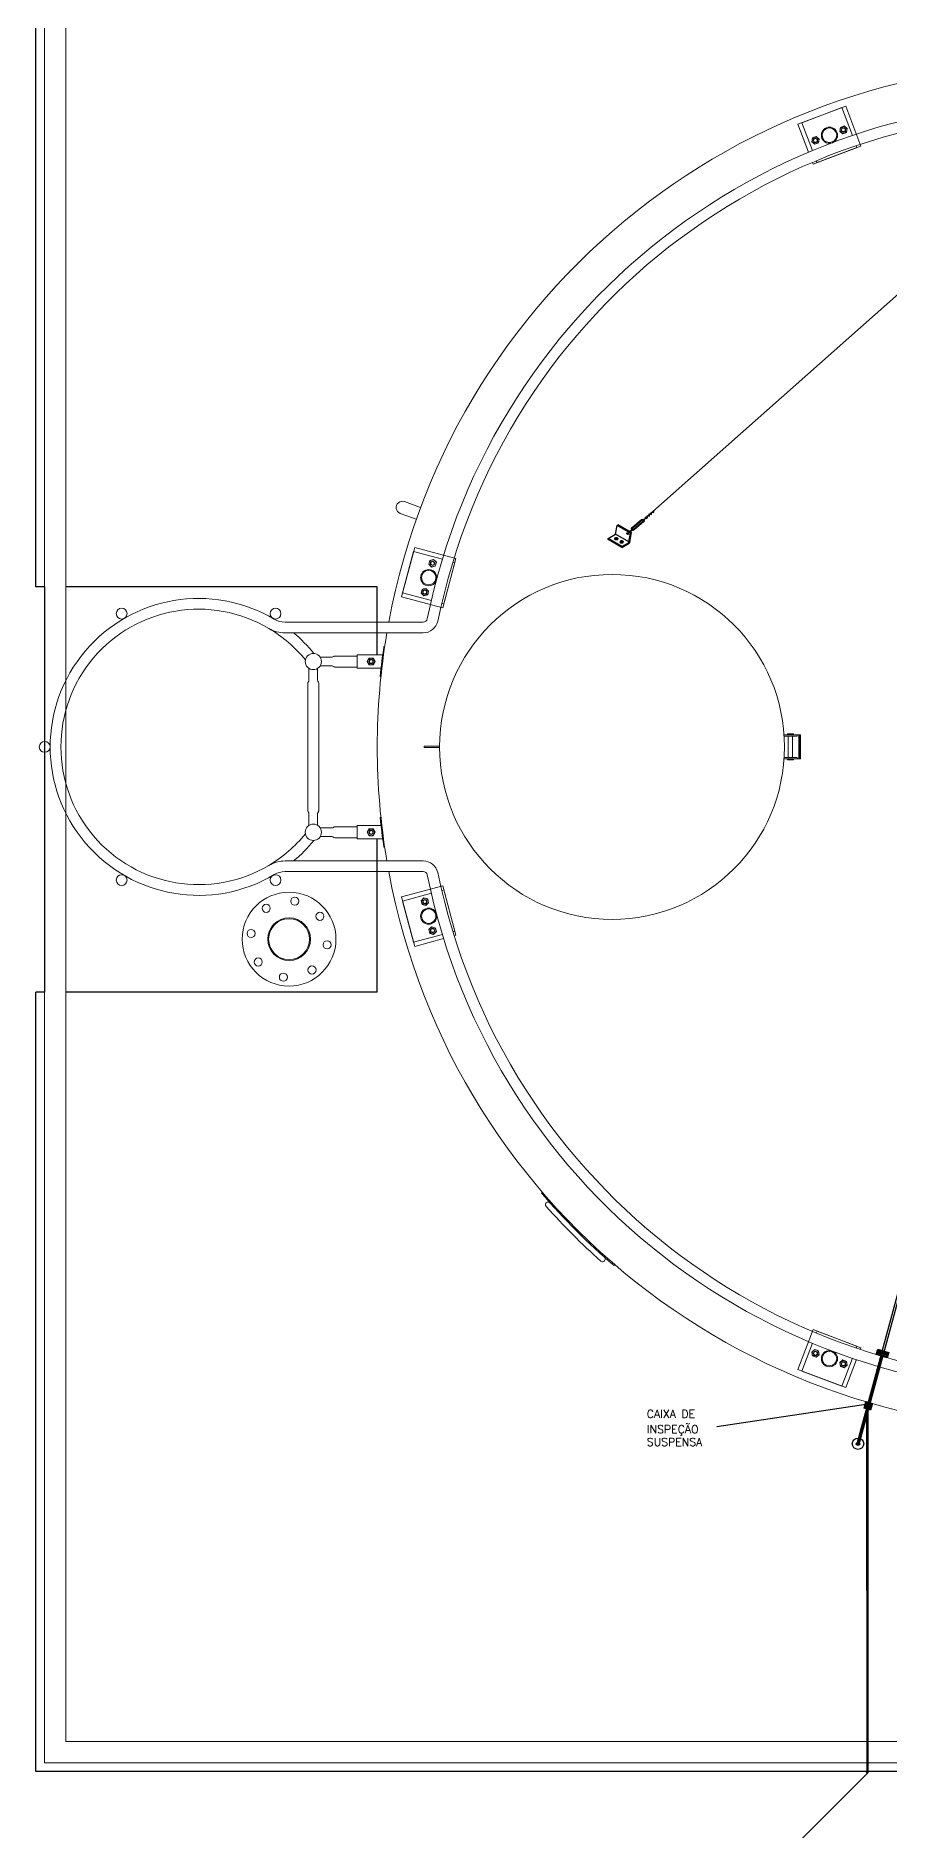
# Model space of a CAD drawing. Header units: millimetres. Extents: x 100 to 940, y 100 to 694.
# Drawn here: x 346.7 to 421.7, y 447.4 to 605 of the extents above; entities that cross this region are included whole.
import ezdxf

# ---------------------------------------------------------------- set-up
doc = ezdxf.new("R2010")
doc.units = ezdxf.units.MM
for name, color, linetype in [('15', 1, 'Continuous'), ('25', 2, 'Continuous'), ('VISTA', 122, 'Continuous')]:
    doc.layers.add(name, color=color, linetype=linetype)
for name, color, linetype, lineweight in [('EQUIP', 200, 'Continuous', 15), ('GURDA-CORPO-COR', 150, 'Continuous', 15), ('HATCH', 252, 'Continuous', 15), ('PEÇAS', 150, 'Continuous', 15)]:
    doc.layers.add(name, color=color, linetype=linetype, lineweight=lineweight)
doc.styles.add('25CL', font='ROMANS.shx', dxfattribs={"height": 2.5})
pattern_1 = [(45, (0, 307.841298), (-0.01122532015, 0.01122532015), [])]

msp = doc.modelspace()

# ---------------------------------------------------------------- hatches: boundary and pattern name
h = msp.add_hatch(color=2)
h.dxf.hatch_style = 1
h.paths.add_polyline_path([(467.73, 632.67, 1), (467.63, 632.67, 1)])
h.paths.add_polyline_path([(467.73, 632.67, -1), (467.63, 632.67), (467.63, 632.57), (467.73, 632.57)])
h.paths.add_polyline_path([(467.73, 632.57), (467.63, 632.57), (467.63, 631.82), (467.73, 631.82)])
h.paths.add_polyline_path([(400.24, 480.97), (405.95, 480.97), (405.95, 482.03), (400.24, 482.03)], flags=9)
h.paths.add_polyline_path([(400.14, 481.77), (405.67, 481.77), (405.67, 483.38), (400.14, 483.38)], flags=9)
h.paths.add_polyline_path([(400.24, 483.45), (405.48, 483.45), (405.48, 484.5), (400.24, 484.5)], flags=9)
h.paths.add_polyline_path([(473.41, 593.45), (479.12, 593.45), (479.12, 594.5), (473.41, 594.5)], flags=9)
h.paths.add_polyline_path([(473.32, 594.24), (478.84, 594.24), (478.84, 595.85), (473.32, 595.85)], flags=9)
h.paths.add_polyline_path([(473.41, 595.92), (478.65, 595.92), (478.65, 596.97), (473.41, 596.97)], flags=9)
h.paths.add_polyline_path([(424.97, 615.63), (448.77, 615.63), (448.77, 618.44), (424.97, 618.44)], flags=9)
h = msp.add_hatch()
h.set_pattern_fill('ANSI31', color=0, scale=0.005)
h.set_pattern_definition(pattern_1)
h.paths.add_polyline_path([(420.72, 488.15, 0.000792), (420.9, 488.1), (421.15, 489.02), (421.05, 489.05, -0.000381), (420.97, 489.07)])
h = msp.add_hatch()
h.set_pattern_fill('ANSI31', color=0, scale=0.005)
h.set_pattern_definition(pattern_1)
h.paths.add_polyline_path([(420.9, 488.1, -0.000792), (420.72, 488.15), (419.87, 484.99, 0.000351), (419.95, 484.97), (420, 484.95), (420, 484.95, 0.000189), (420.04, 484.94)])
h = msp.add_hatch()
h.set_pattern_fill('ANSI31', color=0, scale=0.005)
h.set_pattern_definition(pattern_1)
h.paths.add_polyline_path([(420.04, 484.94, -0.000189), (420, 484.95), (419.15, 481.82, -0.018907), (419.19, 481.8)])
h.paths.add_polyline_path([(420, 484.95, -0.000208), (419.95, 484.97), (419.9, 484.98), (419.06, 481.84, -0.050133), (419.15, 481.82)])
h.paths.add_polyline_path([(419.9, 484.98, -0.000143), (419.87, 484.99), (419.02, 481.85, -0.021371), (419.06, 481.84)])
h = msp.add_hatch(color=2)
h.dxf.hatch_style = 1
h.paths.add_polyline_path([(419.87, 484.99), (419.66, 485.05), (419.5, 484.47), (419.71, 484.41)])
h = msp.add_hatch(color=2)
h.dxf.hatch_style = 1
h.paths.add_polyline_path([(420.24, 484.88, -0.000852), (420.04, 484.94), (419.88, 484.36), (420.08, 484.31)])
h = msp.add_hatch()
h.set_pattern_fill('ANSI31', color=0, scale=0.005)
h.set_pattern_definition(pattern_1)
h.paths.add_polyline_path([(418.87, 481.35, 1), (419.06, 481.35, 1)])
h = msp.add_hatch()
h.set_pattern_fill('ANSI31', color=0, scale=0.005)
h.set_pattern_definition(pattern_1)
h.paths.add_polyline_path([(419.06, 481.35, -0.066267), (419.06, 481.33), (419.09, 481.44, 0.333057), (418.92, 481.49), (418.9, 481.41, -0.692418)])
h = msp.add_hatch()
h.set_pattern_fill('ANSI31', color=0, scale=0.005)
h.set_pattern_definition(pattern_1)
h.paths.add_polyline_path([(418.92, 481.49, -0.333057), (419.09, 481.44), (419.19, 481.8, 0.018908), (419.15, 481.82), (419.06, 481.84), (419.06, 481.84, 0.021371), (419.02, 481.85)])
h = msp.add_hatch(color=2)
h.dxf.hatch_style = 1
h.paths.add_polyline_path([(419.84, 455.2), (419.74, 455.2), (419.74, 453.32), (419.84, 453.32)])
h = msp.add_hatch(color=2)
h.dxf.hatch_style = 1
h.paths.add_polyline_path([(419.74, 452.57), (419.84, 452.57), (419.84, 453.32), (419.74, 453.32)])
h = msp.add_hatch(color=2)
h.dxf.hatch_style = 1
h.paths.add_polyline_path([(419.74, 452.57), (419.74, 452.47, -1), (419.84, 452.47), (419.84, 452.57)])
h = msp.add_hatch(color=2)
h.dxf.hatch_style = 1
h.paths.add_polyline_path([(419.74, 452.47, 1), (419.84, 452.47, 1)])

# ---------------------------------------------------------------- linework, layer by layer
at = {"color": 2}
for p, q in [((426.41, 585.83), (400.42, 562.78)), ((418.89, 481.38), (426.34, 508.86)), ((419.06, 481.31), (426.52, 508.86)), ((421.11, 489.24), (420.63, 489.38)), ((420.63, 489.38), (421.59, 489.09)), ((421.14, 489.33), (420.66, 489.48)), ((420.66, 489.48), (421.62, 489.19)), ((419.06, 481.84), (419.9, 484.98)), ((419.15, 481.82), (420, 484.95)), ((419.73, 484.4), (419.74, 452.47)), ((419.84, 484.37), (419.84, 452.47)), ((419.9, 484.99), (419.99, 484.94)), ((419.06, 481.84), (419.15, 481.82))]:
    msp.add_line(p, q, dxfattribs=at)
at = {"color": 8}
msp.add_line((347.48, 556.63), (347.48, 521.01), dxfattribs=at)
at = {"color": 1}
for p, q in [((420.6, 489.28), (421.56, 489)), ((420.63, 489.38), (421.59, 489.09)), ((420.66, 489.48), (421.62, 489.19)), ((420.69, 489.57), (421.65, 489.29)), ((403.21, 435.83), (419.79, 452.42))]:
    msp.add_line(p, q, dxfattribs=at)
at = {"color": 2}
for points in [[(420.58, 489.19), (420.72, 489.67), (421.68, 489.38), (421.53, 488.9)], [(419.66, 485.05), (420.24, 484.89), (420.08, 484.31), (419.5, 484.47)]]:
    msp.add_lwpolyline(points, close=True, dxfattribs=at)
for centre, radius in [((418.97, 481.35), 0.5), ((418.97, 481.35), 0.15), ((418.97, 481.35), 0.0947), ((419.79, 452.47), 0.05)]:
    msp.add_circle(centre, radius, dxfattribs=at)
at = {"layer": '15', "color": 1}
msp.add_line((406.57, 482.87), (419.65, 484.82), dxfattribs=at)
at = {"layer": '25'}
for p, q in [((400.44, 562.77), (400.46, 562.9)), ((400.46, 562.9), (400.64, 562.83)), ((400.63, 563.04), (400.82, 562.99)), ((400.64, 562.83), (400.63, 563.04)), ((400.82, 562.99), (400.83, 563.2)), ((400.83, 563.2), (401.01, 563.15)), ((401.01, 563.15), (401.05, 563.38)), ((397.01, 560.88), (397.67, 561.26)), ((397.66, 561.25), (397.8, 562.03)), ((398.84, 560.58), (397.67, 561.26)), ((397.8, 562.03), (397.89, 562.09)), ((398.98, 561.36), (397.8, 562.03)), ((399.07, 561.41), (397.89, 562.09)), ((398.76, 561.38), (398.73, 561.36)), ((398.73, 561.36), (398.75, 561.37)), ((398.79, 561.38), (398.76, 561.38)), ((398.78, 561.35), (398.76, 561.33)), ((398.76, 561.33), (398.77, 561.33)), ((398.78, 561.35), (398.79, 561.38)), ((398.84, 560.57), (398.98, 561.36)), ((398.91, 561.51), (399.09, 561.66)), ((398.91, 560.52), (399.07, 561.41)), ((398.93, 561.47), (399.12, 561.63)), ((398.98, 561.36), (399.07, 561.41)), ((399.12, 561.66), (399.13, 561.69)), ((399.15, 561.66), (399.12, 561.66)), ((399.13, 561.69), (399.15, 561.71)), ((399.15, 561.71), (399.14, 561.7)), ((399.15, 561.66), (399.18, 561.68)), ((399.18, 561.68), (399.17, 561.67)), ((400.1, 562.51), (400.07, 562.49)), ((400.07, 562.49), (400.09, 562.5)), ((400.13, 562.51), (400.1, 562.51)), ((400.13, 562.48), (400.11, 562.46)), ((400.11, 562.46), (400.11, 562.47)), ((400.13, 562.54), (400.19, 562.59)), ((400.13, 562.48), (400.13, 562.51)), ((400.16, 562.5), (400.22, 562.56)), ((400.29, 562.64), (400.23, 562.59)), ((398.23, 560.18), (397.01, 560.88)), ((397.01, 560.79), (397.01, 560.88)), ((398.23, 560.09), (397.01, 560.79)), ((397.58, 560.9), (397.65, 560.95)), ((397.58, 560.9), (397.58, 560.83)), ((397.65, 560.83), (397.58, 560.9)), ((397.65, 560.76), (397.58, 560.83)), ((397.79, 560.95), (397.65, 560.95)), ((397.79, 560.83), (397.65, 560.83)), ((397.65, 560.83), (397.65, 560.76)), ((397.79, 560.76), (397.65, 560.76)), ((397.86, 560.9), (397.79, 560.95)), ((397.79, 560.83), (397.86, 560.9)), ((397.79, 560.76), (397.86, 560.83)), ((397.79, 560.76), (397.86, 560.83)), ((397.79, 560.83), (397.79, 560.76)), ((397.86, 560.9), (397.86, 560.83)), ((398.06, 560.62), (398.13, 560.67)), ((398.13, 560.55), (398.06, 560.62)), ((398.06, 560.62), (398.06, 560.55)), ((398.13, 560.48), (398.06, 560.55)), ((398.27, 560.67), (398.13, 560.67)), ((398.13, 560.55), (398.13, 560.48)), ((398.27, 560.55), (398.13, 560.55)), ((398.27, 560.48), (398.13, 560.48)), ((398.23, 560.18), (398.8, 560.51)), ((398.23, 560.09), (398.87, 560.46)), ((398.23, 560.09), (398.23, 560.18)), ((398.34, 560.62), (398.27, 560.67)), ((398.27, 560.55), (398.34, 560.62)), ((398.27, 560.48), (398.34, 560.55)), ((398.27, 560.48), (398.34, 560.55)), ((398.27, 560.55), (398.27, 560.48)), ((398.34, 560.62), (398.34, 560.55))]:
    msp.add_line(p, q, dxfattribs=at)
for points in [[(400.29, 562.64, -0.138713), (400.28, 562.66, -0.107078), (400.28, 562.69, -0.080344), (400.29, 562.72, -0.068127), (400.32, 562.75, -0.068127), (400.35, 562.77, -0.080344), (400.38, 562.78, -0.107078), (400.42, 562.78, -0.138713), (400.44, 562.77, -0.138713), (400.45, 562.74, -0.107078), (400.44, 562.71, -0.080344), (400.43, 562.68, -0.068127), (400.4, 562.65, -0.068127), (400.37, 562.63, -0.080344), (400.34, 562.62, -0.107078), (400.31, 562.63, -0.138713)], [(399.3, 561.63, -1), (399.12, 561.84), (399.96, 562.54, -1), (400.13, 562.33)]]:
    msp.add_lwpolyline(points, format="xyb", close=True, dxfattribs=at)
for points in [[(398.8, 561.26, -0.153138), (398.78, 561.25, -0.106889), (398.76, 561.24, -0.073942), (398.73, 561.25, -0.060523), (398.7, 561.27, -0.060523), (398.67, 561.29, -0.073942), (398.65, 561.32, -0.106889), (398.65, 561.34, -0.153138), (398.66, 561.36, -0.153138), (398.67, 561.37, -0.106889), (398.7, 561.38, -0.046204), (398.72, 561.37, -0.060523)], [(398.75, 561.35, -0.00799), (398.76, 561.35, -0.060523), (398.78, 561.33, -0.073942), (398.8, 561.3, -0.106889), (398.8, 561.28, -0.153138), (398.8, 561.26, -0.153138)], [(399.14, 561.7, -0.339273), (399.16, 561.79), (399.99, 562.49, -0.339273), (400.09, 562.5)], [(399.26, 561.67, -0.337806), (399.17, 561.67)], [(400.11, 562.47, -0.337806), (400.09, 562.38), (399.26, 561.67, -1.353586)]]:
    msp.add_lwpolyline(points, format="xyb", dxfattribs=at)
for centre, radius, start, end in [((398.74, 561.34), 0.0229, 133.8826, 317.7939), ((399.16, 561.7), 0.0229, 302.398, 126.3094), ((400.09, 562.47), 0.0229, 133.8826, 317.7939), ((400.21, 562.57), 0.0228, 309.7825, 130.4094), ((398.76, 560.58), 0.0781, 300, 349.9356), ((398.83, 560.53), 0.0781, 300, 349.9356)]:
    msp.add_arc(centre, radius, start, end, dxfattribs=at)
at = {"layer": 'EQUIP', "ltscale": 25.4}
for p, q in [((414.91, 595.73), (414.96, 596.07)), ((414.96, 596.07), (415.29, 596.19)), ((415.29, 596.19), (415.56, 595.97)), ((415.56, 595.97), (415.5, 595.63)), ((417.36, 596.65), (417.42, 597)), ((417.63, 596.43), (417.36, 596.65)), ((417.42, 597), (417.74, 597.12)), ((417.96, 596.56), (417.63, 596.43)), ((417.74, 597.12), (418.01, 596.9)), ((418.01, 596.9), (417.96, 596.56)), ((415.18, 595.51), (414.91, 595.73)), ((415.5, 595.63), (415.18, 595.51)), ((381.26, 558.62), (381.34, 558.95)), ((381.5, 558.37), (381.26, 558.62)), ((381.34, 558.95), (381.68, 559.04)), ((381.83, 558.46), (381.5, 558.37)), ((381.68, 559.04), (381.92, 558.79)), ((381.92, 558.79), (381.83, 558.46)), ((380.67, 556.41), (381, 556.5)), ((381, 556.5), (381.24, 556.26)), ((380.58, 556.08), (380.67, 556.41)), ((380.82, 555.83), (380.58, 556.08)), ((381.16, 555.92), (380.82, 555.83)), ((381.24, 556.26), (381.16, 555.92)), ((374.95, 550.67), (377.22, 550.67)), ((374.95, 550.67), (374.95, 549.48)), ((375.84, 550.07), (376.02, 550.37)), ((376.02, 550.37), (376.36, 550.37)), ((376.36, 550.37), (376.54, 550.07)), ((374.95, 549.48), (377.04, 549.48)), ((376.02, 549.77), (375.84, 550.07)), ((376.36, 549.77), (376.02, 549.77)), ((376.54, 550.07), (376.36, 549.77)), ((374.95, 535.67), (377.04, 535.67)), ((374.95, 534.48), (374.95, 535.67)), ((374.95, 534.48), (377.22, 534.48)), ((376.02, 535.37), (375.84, 535.07)), ((375.84, 535.07), (376.02, 534.77)), ((376.36, 535.37), (376.02, 535.37)), ((376.02, 534.77), (376.36, 534.77)), ((376.54, 535.07), (376.36, 535.37)), ((376.36, 534.77), (376.54, 535.07)), ((380.58, 529.06), (380.82, 529.31)), ((380.67, 528.73), (380.58, 529.06)), ((381, 528.64), (380.67, 528.73)), ((380.82, 529.31), (381.16, 529.22)), ((381.24, 528.88), (381, 528.64)), ((381.16, 529.22), (381.24, 528.88)), ((381.26, 526.53), (381.5, 526.77)), ((381.34, 526.19), (381.26, 526.53)), ((381.5, 526.77), (381.83, 526.68)), ((381.83, 526.68), (381.92, 526.35)), ((381.68, 526.1), (381.34, 526.19)), ((381.92, 526.35), (381.68, 526.1)), ((414.91, 489.41), (415.18, 489.63)), ((414.96, 489.07), (414.91, 489.41)), ((415.29, 488.95), (414.96, 489.07)), ((415.18, 489.63), (415.5, 489.51)), ((415.56, 489.17), (415.29, 488.95)), ((415.5, 489.51), (415.56, 489.17)), ((417.36, 488.49), (417.63, 488.71)), ((417.63, 488.71), (417.96, 488.58)), ((417.42, 488.15), (417.36, 488.49)), ((417.74, 488.02), (417.42, 488.15)), ((418.01, 488.24), (417.74, 488.02)), ((417.96, 488.58), (418.01, 488.24))]:
    msp.add_line(p, q, dxfattribs=at)
at = {"layer": 'EQUIP'}
for p, q in [((378.75, 563.09), (380.16, 562.57)), ((379.13, 564.12), (380.54, 563.61)), ((381.42, 542.51), (382.21, 542.51)), ((412.47, 543.62), (413.61, 543.62)), ((412.48, 543.51), (413.61, 543.51)), ((412.77, 543.71), (413.29, 543.71)), ((412.77, 543.71), (412.77, 543.64)), ((412.77, 543.64), (413.29, 543.64)), ((412.84, 543.64), (412.84, 543.62)), ((412.84, 543.51), (412.84, 541.63)), ((413.22, 543.64), (413.22, 543.62)), ((413.22, 543.51), (413.22, 541.63)), ((413.29, 543.71), (413.29, 543.64)), ((413.61, 543.51), (413.61, 543.62)), ((413.61, 543.51), (413.61, 543.62)), ((413.61, 543.62), (413.93, 543.62)), ((413.78, 543.62), (413.78, 541.52)), ((413.93, 543.62), (413.93, 541.52)), ((412.47, 541.52), (413.61, 541.52)), ((412.48, 541.63), (413.61, 541.63)), ((412.77, 541.43), (412.77, 541.5)), ((413.29, 541.5), (412.77, 541.5)), ((413.29, 541.43), (412.77, 541.43)), ((412.84, 541.52), (412.84, 541.5)), ((413.22, 541.52), (413.22, 541.5)), ((413.29, 541.43), (413.29, 541.5)), ((413.61, 541.52), (413.61, 541.63)), ((413.61, 541.52), (413.61, 541.63)), ((413.61, 541.52), (413.93, 541.52)), ((391.91, 502.52), (391.99, 502.59)), ((396.68, 497.75), (396.75, 497.83))]:
    msp.add_line(p, q, dxfattribs=at)
for points in [[(414.62, 594.81), (413.69, 597.27), (417.9, 598.86), (419.23, 595.35)], [(414.97, 594.96), (414.04, 597.41), (417.55, 598.73), (418.48, 596.28)], [(419.23, 595.35), (415.02, 593.77), (414.96, 593.92)], [(418.81, 595.39), (418.88, 595.22), (415.37, 593.9), (415.3, 594.06)], [(382.48, 554.78), (378.86, 555.75), (380.02, 560.1), (383.64, 559.13)], [(381.48, 555.43), (378.95, 556.11), (379.92, 559.73), (382.45, 559.06)], [(383.37, 558.81), (383.55, 558.76), (382.58, 555.14), (382.4, 555.19)], [(383.64, 559.13), (382.48, 554.78), (382.48, 554.78)], [(382.21, 542.63), (380.86, 542.63), (380.86, 542.51), (382.21, 542.51)], [(382.56, 525.73), (380.02, 525.05), (378.86, 529.39), (382.48, 530.36)], [(382.45, 526.09), (379.92, 525.41), (378.95, 529.03), (381.48, 529.71)], [(382.4, 529.95), (382.58, 530), (383.55, 526.38), (383.37, 526.33)], [(382.48, 530.36), (383.64, 526.02), (383.48, 525.97)], [(418.83, 488.74), (417.9, 486.28), (413.69, 487.87), (415.02, 491.38)], [(415.02, 491.38), (419.23, 489.79), (419.17, 489.63)], [(415.3, 491.08), (415.37, 491.24), (418.88, 489.92), (418.81, 489.75)], [(418.48, 488.86), (417.55, 486.41), (414.04, 487.74), (414.97, 490.19)]]:
    msp.add_lwpolyline(points, dxfattribs=at)
at = {"layer": 'EQUIP', "ltscale": 25.4}
for points in [[(380.76, 553.53), (368.63, 553.53, -0.13457), (367.68, 553.79, 1.755215), (367.68, 531.35, -0.13457), (368.63, 531.62), (380.76, 531.62)], [(381.41, 555.07), (381.12, 553.82, -0.350554), (380.76, 553.53)], [(380.76, 532.55), (368.63, 532.55, 0.13457), (367.2, 532.16, -1.755215), (367.2, 552.98, 0.13457), (368.63, 552.59), (380.76, 552.59)], [(382.31, 554.82), (382.04, 553.61, -0.350554), (380.76, 552.59)], [(374.95, 550.55), (373, 550.55, 0.131652), (372.9, 550.52), (372.81, 550.47, -0.131652), (372.72, 550.45), (371.71, 550.45)], [(370.73, 535.68), (370.73, 536.69, 0.131652), (370.71, 536.78), (370.66, 536.87, -0.131652), (370.63, 536.96), (370.63, 548.18, -0.131652), (370.66, 548.27), (370.71, 548.36, 0.131652), (370.73, 548.46), (370.73, 549.47)], [(371.48, 549.47), (371.48, 548.46, 0.131652), (371.51, 548.36), (371.56, 548.27, -0.131652), (371.58, 548.18), (371.58, 536.96, -0.131652), (371.56, 536.87), (371.51, 536.78, 0.131652), (371.48, 536.69), (371.48, 535.68)], [(371.71, 549.7), (372.72, 549.7, -0.131652), (372.81, 549.67), (372.9, 549.62, 0.131652), (373, 549.59), (374.95, 549.59)], [(371.71, 535.45), (372.72, 535.45, 0.131652), (372.81, 535.47), (372.9, 535.52, -0.131652), (373, 535.55), (374.95, 535.55)], [(374.95, 534.59), (373, 534.59, -0.131652), (372.9, 534.62), (372.81, 534.67, 0.131652), (372.72, 534.7), (371.71, 534.7)], [(382.31, 530.32), (382.04, 531.53, 0.350554), (380.76, 532.55)], [(381.41, 530.08), (381.12, 531.32, 0.350554), (380.76, 531.62)]]:
    msp.add_lwpolyline(points, format="xyb", dxfattribs=at)
at = {"layer": 'EQUIP'}
for points in [[(377.05, 548.75), (376.98, 548.76, -0.011011), (377.31, 551.38), (377.38, 551.37)], [(377.05, 536.39), (376.98, 536.38, 0.011011), (377.31, 533.76), (377.38, 533.77)], [(391.25, 503.44), (391.16, 503.37, 0.037482), (397.53, 497), (397.6, 497.09)], [(391.91, 502.52, 1), (391.58, 502.19, 0.027987), (396.37, 497.4, 1), (396.68, 497.75)]]:
    msp.add_lwpolyline(points, format="xyb", dxfattribs=at)
at = {"layer": 'EQUIP', "ltscale": 25.4}
for centre, radius in [((415.23, 595.85), 0.3), ((415.23, 595.85), 0.187), ((415.23, 595.85), 0.157), ((417.69, 596.78), 0.3), ((417.69, 596.78), 0.187), ((417.69, 596.78), 0.157), ((381.59, 558.7), 0.3), ((381.59, 558.7), 0.187), ((381.59, 558.7), 0.157), ((380.91, 556.17), 0.3), ((380.91, 556.17), 0.187), ((380.91, 556.17), 0.157), ((354.27, 554.28), 0.476), ((367.79, 554.28), 0.476), ((371.11, 550.07), 0.713), ((376.19, 550.07), 0.3), ((376.19, 550.07), 0.187), ((376.19, 550.07), 0.157), ((347.51, 542.57), 0.476), ((371.11, 535.07), 0.713), ((376.19, 535.07), 0.3), ((376.19, 535.07), 0.187), ((376.19, 535.07), 0.157), ((354.27, 530.87), 0.476), ((367.79, 530.87), 0.476), ((380.91, 528.97), 0.3), ((380.91, 528.97), 0.187), ((380.91, 528.97), 0.157), ((381.59, 526.44), 0.3), ((381.59, 526.44), 0.187), ((381.59, 526.44), 0.157), ((415.23, 489.29), 0.3), ((415.23, 489.29), 0.187), ((415.23, 489.29), 0.157), ((417.69, 488.37), 0.3), ((417.69, 488.37), 0.187), ((417.69, 488.37), 0.157)]:
    msp.add_circle(centre, radius, dxfattribs=at)
at = {"layer": 'EQUIP'}
for centre, radius in [((416.46, 596.31), 0.712), ((416.46, 596.31), 0.637), ((381.25, 557.44), 0.712), ((381.25, 557.44), 0.637), ((397.36, 542.57), 15.15), ((381.25, 527.7), 0.712), ((381.25, 527.7), 0.637), ((368.98, 525.68), 1.88), ((368.98, 525.68), 1.8), ((416.46, 488.83), 0.712), ((416.46, 488.83), 0.637)]:
    msp.add_circle(centre, radius, dxfattribs=at)
for centre, radius, start, end in [((436.73, 542.57), 60, 190.5196, 169.4804), ((436.73, 542.57), 56.73, 192.7268, 167.2732), ((436.73, 542.57), 55.77, 192.688, 167.312), ((378.94, 563.6), 0.551, 70, 250), ((436.73, 542.57), 60, 170.3896, 189.6104)]:
    msp.add_arc(centre, radius, start, end, dxfattribs=at)
at = {"layer": 'EQUIP', "ltscale": 25.4}
for radius, start, end in [(12.1, 39.1801, 59.343), (13.04, 39.029, 50.1957), (12.1, 300.657, 320.8199), (13.04, 309.8043, 320.971)]:
    msp.add_arc((361.03, 542.57), radius, start, end, dxfattribs=at)
at = {"layer": 'GURDA-CORPO-COR'}
for points in [[(347.48, 557.38), (347.48, 631.82), (525.98, 631.82), (525.98, 453.32), (347.48, 453.32), (347.48, 557.38)], [(349.36, 557.38), (349.36, 629.95), (524.11, 629.95), (524.11, 455.2), (349.36, 455.2), (349.36, 557.38)]]:
    msp.add_lwpolyline(points, dxfattribs=at)
at = {"layer": 'HATCH'}
for p, q in [((413.79, 543.62), (413.79, 541.52)), ((413.79, 543.62), (413.79, 541.52)), ((413.79, 543.62), (413.79, 541.52)), ((413.82, 543.62), (413.82, 541.52)), ((413.86, 543.62), (413.86, 541.52)), ((413.91, 543.62), (413.91, 541.52)), ((413.92, 543.62), (413.92, 541.52)), ((413.93, 543.62), (413.93, 541.52))]:
    msp.add_line(p, q, dxfattribs=at)
at = {"layer": 'PEÇAS'}
for centre, radius in [((368.98, 525.68), 4.12), ((366.97, 528.39), 0.356), ((369.48, 529.02), 0.356), ((365.64, 526.18), 0.356), ((371.69, 527.69), 0.356), ((372.32, 525.18), 0.356), ((366.27, 523.67), 0.356), ((368.48, 522.34), 0.356), ((370.99, 522.97), 0.356)]:
    msp.add_circle(centre, radius, dxfattribs=at)
at = {"layer": 'VISTA'}
for p, q in [((347.48, 556.63), (346.73, 556.63)), ((376.73, 556.63), (349.36, 556.63)), ((376.73, 550.67), (376.73, 556.63)), ((376.73, 521.01), (376.73, 534.48)), ((347.48, 521.01), (346.73, 521.01)), ((376.73, 521.01), (349.36, 521.01))]:
    msp.add_line(p, q, dxfattribs=at)
msp.add_lwpolyline([(346.73, 556.63), (346.73, 632.57), (526.73, 632.57), (526.73, 452.57), (346.73, 452.57), (346.73, 521.01)], dxfattribs=at)

# ---------------------------------------------------------------- texts
at = {"layer": '25', "style": '25CL'}
for s, p in [('CAIXA DE', (400.41, 483.62)), ('INSPEÇÃO', (400.41, 482.27)), ('SUSPENSA', (400.41, 481.15))]:
    msp.add_text(s, height=0.703, dxfattribs=at).set_placement(p)

doc.saveas('drawing.dxf')
